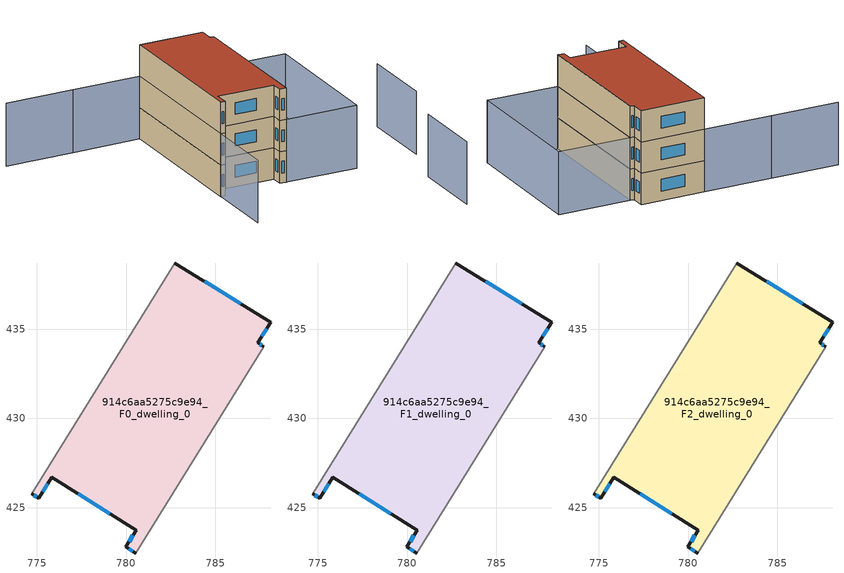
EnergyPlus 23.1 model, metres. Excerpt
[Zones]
914c6aa5275c9e94_F0_dwelling_0
 floor ground (EU_floor_Construction): 788.11,435.39 787.38,434.24 787.71,434.03 780.54,422.45 779.98,422.8 780.57,423.72 775.84,426.7 775.1,425.53 774.71,425.77 782.73,438.71 z0
 wall outside (EU_wall_Construction): 774.71,425.77 775.1,425.53 775.84,426.7 780.57,423.72 779.98,422.8 780.54,422.45 / 787.71,434.03 787.38,434.24 788.11,435.39 782.73,438.71 z0:3
 wall adiabatic (EU_wall_Construction): 782.73,438.71 774.71,425.77 / 780.54,422.45 787.71,434.03 z0:3
 window (EU_Window_Construction): 777.31,425.77 779.09,424.65 / 775.33,425.89 775.61,426.33 / 774.83,425.7 774.98,425.6 / 786.43,436.43 784.4,437.68 / 787.61,434.59 787.88,435.03 / 787.61,434.09 787.48,434.17 / 780.16,422.69 780.36,422.56 / 780.38,423.43 780.17,423.09 z0.93:2.07
914c6aa5275c9e94_F1_dwelling_0
 floor to 914c6aa5275c9e94_F0_dwelling_0 (EU_floor_Construction): 788.11,435.39 787.38,434.24 787.71,434.03 780.54,422.45 779.98,422.8 780.57,423.72 775.84,426.7 775.1,425.53 774.71,425.77 782.73,438.71 z3
 wall outside (EU_wall_Construction): 774.71,425.77 775.1,425.53 775.84,426.7 780.57,423.72 779.98,422.8 780.54,422.45 / 787.71,434.03 787.38,434.24 788.11,435.39 782.73,438.71 z3:6
 wall adiabatic (EU_wall_Construction): 782.73,438.71 774.71,425.77 / 780.54,422.45 787.71,434.03 z3:6
 window (EU_Window_Construction): 777.31,425.77 779.09,424.65 / 775.33,425.89 775.61,426.33 / 774.83,425.7 774.98,425.6 / 786.43,436.43 784.4,437.68 / 787.61,434.59 787.88,435.03 / 787.61,434.09 787.48,434.17 / 780.16,422.69 780.36,422.56 / 780.38,423.43 780.17,423.09 z3.93:5.07
914c6aa5275c9e94_F2_dwelling_0
 floor to 914c6aa5275c9e94_F1_dwelling_0 (EU_floor_Construction): 788.11,435.39 787.38,434.24 787.71,434.03 780.54,422.45 779.98,422.8 780.57,423.72 775.84,426.7 775.1,425.53 774.71,425.77 782.73,438.71 z6
 wall outside (EU_wall_Construction): 774.71,425.77 775.1,425.53 775.84,426.7 780.57,423.72 779.98,422.8 780.54,422.45 / 787.71,434.03 787.38,434.24 788.11,435.39 782.73,438.71 z6:9
 wall adiabatic (EU_wall_Construction): 782.73,438.71 774.71,425.77 / 780.54,422.45 787.71,434.03 z6:9
 window (EU_Window_Construction): 777.31,425.77 779.09,424.65 / 775.33,425.89 775.61,426.33 / 774.83,425.7 774.98,425.6 / 786.43,436.43 784.4,437.68 / 787.61,434.59 787.88,435.03 / 787.61,434.09 787.48,434.17 / 780.16,422.69 780.36,422.56 / 780.38,423.43 780.17,423.09 z6.93:8.07
 roof outside (EU_roof_Construction): 780.54,422.45 787.71,434.03 787.38,434.24 788.11,435.39 782.73,438.71 774.71,425.77 775.1,425.53 775.84,426.7 780.57,423.72 779.98,422.8 z9
shading: 791.93,415.77 795.78,421.99 / 777.03,442.24 782.73,438.71 / 782.73,438.71 771.03,419.84 / 771.32,445.77 777.02,442.24 / 787.71,434.03 793.75,430.23 / 793.75,430.23 786.5,418.7 / 786.5,418.7 780.46,422.5 / 780.46,422.5 787.71,434.03 z0:6
[Building]
EU S2 Campaign: North Axis=0; Terrain=City; Solar Distribution=FullExterior
[Site:Location]
Montreal-Trudeau.Intl.AP: Latitude=45.4667; Longitude=-73.75; Time Zone=-5; Elevation=36
[SizingPeriod:WeatherFileDays]
AnnualSizingPeriod: Begin Month=1; Begin Day of Month=1; End Month=12; End Day of Month=31; Day of Week for Start Day=Monday; Use Weather File Daylight Saving Period=No; Use Weather File Rain and Snow Indicators=No
[MATERIAL]
EU_InternalMass_Material: Roughness=MediumRough; Thickness=0.1; Conductivity=1; Density=1800; Specific Heat=900; Thermal Absorptance=0.9; Solar Absorptance=0.7; Visible Absorptance=0.7
[MATERIAL:NOMASS] Roughness=MediumRough; Thermal Absorptance=0.9; Solar Absorptance=0.7; Visible Absorptance=0.7
Name | Thermal Resistance
EU_wall_NoMass; EU_floor_NoMass | 1.36485
EU_roof_NoMass | 2.55992
[WINDOWMATERIAL:SIMPLEGLAZINGSYSTEM]
EU_Window_SimpleGlazing: UFactor=3.92339; Solar Heat Gain Coefficient=0.8; Visible Transmittance=0.8
[CONSTRUCTION]
EU_wall_Construction: EU_wall_NoMass
EU_roof_Construction: EU_roof_NoMass
EU_floor_Construction: EU_floor_NoMass
EU_Window_Construction: EU_Window_SimpleGlazing
EU_InternalMass_Construction: EU_InternalMass_Material
[ZONE] Type=1; Multiplier=1; Ceiling Height=autocalculate; Floor Area=autocalculate; Part of Total Floor Area=Yes
Name | Volume
914c6aa5275c9e94_F0_dwelling_0 | 281.4375
914c6aa5275c9e94_F1_dwelling_0; 914c6aa5275c9e94_F2_dwelling_0 | 281.438
[INTERNALMASS] Construction=EU_InternalMass_Construction; Surface Area=93.8127
Name | Zone or ZoneList
914c6aa5275c9e94_F0_dwelling_0_EU_InternalMass | 914c6aa5275c9e94_F0_dwelling_0
914c6aa5275c9e94_F1_dwelling_0_EU_InternalMass | 914c6aa5275c9e94_F1_dwelling_0
914c6aa5275c9e94_F2_dwelling_0_EU_InternalMass | 914c6aa5275c9e94_F2_dwelling_0
[OTHEREQUIPMENT] Fuel Type=Electricity; Design Level Calculation Method=Watts/Area; Power per Zone Floor Area=1; Fraction Latent=0; Fraction Radiant=0; Fraction Lost=0; Carbon Dioxide Generation Rate=0; EndUse Subcategory=EU_Step8_InternalGains
Name | Zone or ZoneList or Space or SpaceList | Schedule
EU_Step8_InternalGain_914c6aa5275c9e94_F0_dwelling_0_f000 | 914c6aa5275c9e94_F0_dwelling_0 | EU_Step8_GainSchedule_914c6aa5275c9e94_F0_dwelling_0_f000
EU_Step8_InternalGain_914c6aa5275c9e94_F1_dwelling_0_f000 | 914c6aa5275c9e94_F1_dwelling_0 | EU_Step8_GainSchedule_914c6aa5275c9e94_F1_dwelling_0_f000
EU_Step8_InternalGain_914c6aa5275c9e94_F2_dwelling_0_f000 | 914c6aa5275c9e94_F2_dwelling_0 | EU_Step8_GainSchedule_914c6aa5275c9e94_F2_dwelling_0_f000
[ZONEVENTILATION:DESIGNFLOWRATE] Schedule=EU_AlwaysOn; Design Flow Rate Calculation Method=AirChanges/Hour; Air Changes per Hour=0.860309; Ventilation Type=Natural; Fan Pressure Rise=0; Fan Total Efficiency=1; Constant Term Coefficient=1; Temperature Term Coefficient=0; Velocity Term Coefficient=0; Velocity Squared Term Coefficient=0; Minimum Indoor Temperature=-100; Maximum Indoor Temperature=100; Delta Temperature=-100; Minimum Outdoor Temperature=-100; Maximum Outdoor Temperature=100; Maximum Wind Speed=40
Name | Zone or ZoneList or Space or SpaceList
EU_ConstantAir_914c6aa5275c9e94_F0_dwelling_0 | 914c6aa5275c9e94_F0_dwelling_0
EU_ConstantAir_914c6aa5275c9e94_F1_dwelling_0 | 914c6aa5275c9e94_F1_dwelling_0
EU_ConstantAir_914c6aa5275c9e94_F2_dwelling_0 | 914c6aa5275c9e94_F2_dwelling_0
[HVACTEMPLATE:THERMOSTAT] Constant Heating Setpoint=20; Constant Cooling Setpoint=50
EU_HeatOnly_914c6aa5275c9e94_F0_dwelling_0; EU_HeatOnly_914c6aa5275c9e94_F1_dwelling_0; EU_HeatOnly_914c6aa5275c9e94_F2_dwelling_0
[HVACTEMPLATE:ZONE:IDEALLOADSAIRSYSTEM] System Availability Schedule=EU_AlwaysOn; Maximum Heating Supply Air Temperature=50; Minimum Cooling Supply Air Temperature=13; Maximum Heating Supply Air Humidity Ratio=0.0156; Minimum Cooling Supply Air Humidity Ratio=0.0077; Heating Limit=NoLimit; Cooling Limit=NoLimit; Heating Availability Schedule=EU_AlwaysOn; Cooling Availability Schedule=EU_CoolingOff; Dehumidification Control Type=ConstantSensibleHeatRatio; Cooling Sensible Heat Ratio=0.7; Dehumidification Setpoint=60; Humidification Control Type=None; Humidification Setpoint=30; Outdoor Air Method=None; Outdoor Air Flow Rate per Person=0.00944; Outdoor Air Flow Rate per Zone Floor Area=0; Outdoor Air Flow Rate per Zone=0; Demand Controlled Ventilation Type=None; Outdoor Air Economizer Type=NoEconomizer; Heat Recovery Type=None; Sensible Heat Recovery Effectiveness=0.7; Latent Heat Recovery Effectiveness=0.65
Name | Template Thermostat
914c6aa5275c9e94_F0_dwelling_0 | EU_HeatOnly_914c6aa5275c9e94_F0_dwelling_0
914c6aa5275c9e94_F1_dwelling_0 | EU_HeatOnly_914c6aa5275c9e94_F1_dwelling_0
914c6aa5275c9e94_F2_dwelling_0 | EU_HeatOnly_914c6aa5275c9e94_F2_dwelling_0
[SIZING:ZONE] Zone Cooling Design Supply Air Temperature Input Method=SupplyAirTemperature; Zone Cooling Design Supply Air Temperature=13; Zone Heating Design Supply Air Temperature Input Method=SupplyAirTemperature; Zone Heating Design Supply Air Temperature=50; Zone Cooling Design Supply Air Humidity Ratio=0.008; Zone Heating Design Supply Air Humidity Ratio=0.008; Cooling Design Air Flow Method=DesignDay; Cooling Design Air Flow Rate=0; Cooling Minimum Air Flow per Zone Floor Area=0.000762; Cooling Minimum Air Flow=0; Cooling Minimum Air Flow Fraction=0.2; Heating Design Air Flow Method=DesignDay; Heating Design Air Flow Rate=0; Heating Maximum Air Flow per Zone Floor Area=0.002032; Heating Maximum Air Flow=0.141576; Heating Maximum Air Flow Fraction=0.3; Account for Dedicated Outdoor Air System=No; Dedicated Outdoor Air System Control Strategy=NeutralSupplyAir; Dedicated Outdoor Air Low Setpoint Temperature for Design=autosize; Dedicated Outdoor Air High Setpoint Temperature for Design=autosize; Zone Load Sizing Method=Sensible Load Only No Latent Load; Zone Latent Cooling Design Supply Air Humidity Ratio Input Method=HumidityRatioDifference; Zone Cooling Design Supply Air Humidity Ratio Difference=0.005; Zone Latent Heating Design Supply Air Humidity Ratio Input Method=HumidityRatioDifference; Zone Humidification Design Supply Air Humidity Ratio Difference=0.005
914c6aa5275c9e94_F0_dwelling_0; 914c6aa5275c9e94_F1_dwelling_0; 914c6aa5275c9e94_F2_dwelling_0
[SCHEDULE:CONSTANT]
Name | Hourly Value
EU_AlwaysOn | 1
EU_CoolingOff | 0
[SCHEDULE:FILE] Column Number=1; Rows to Skip at Top=0; Number of Hours of Data=8760; Column Separator=Comma; Interpolate to Timestep=No; Minutes per Item=60; Adjust Schedule for Daylight Savings=Yes
Name | File
EU_Step8_GainSchedule_914c6aa5275c9e94_F0_dwelling_0_f000 | ../../schedules/914c6aa5275c9e94/914c6aa5275c9e94_F0_dwelling_0_f000_gain.csv
EU_Step8_GainSchedule_914c6aa5275c9e94_F1_dwelling_0_f000 | ../../schedules/914c6aa5275c9e94/914c6aa5275c9e94_F1_dwelling_0_f000_gain.csv
EU_Step8_GainSchedule_914c6aa5275c9e94_F2_dwelling_0_f000 | ../../schedules/914c6aa5275c9e94/914c6aa5275c9e94_F2_dwelling_0_f000_gain.csv
